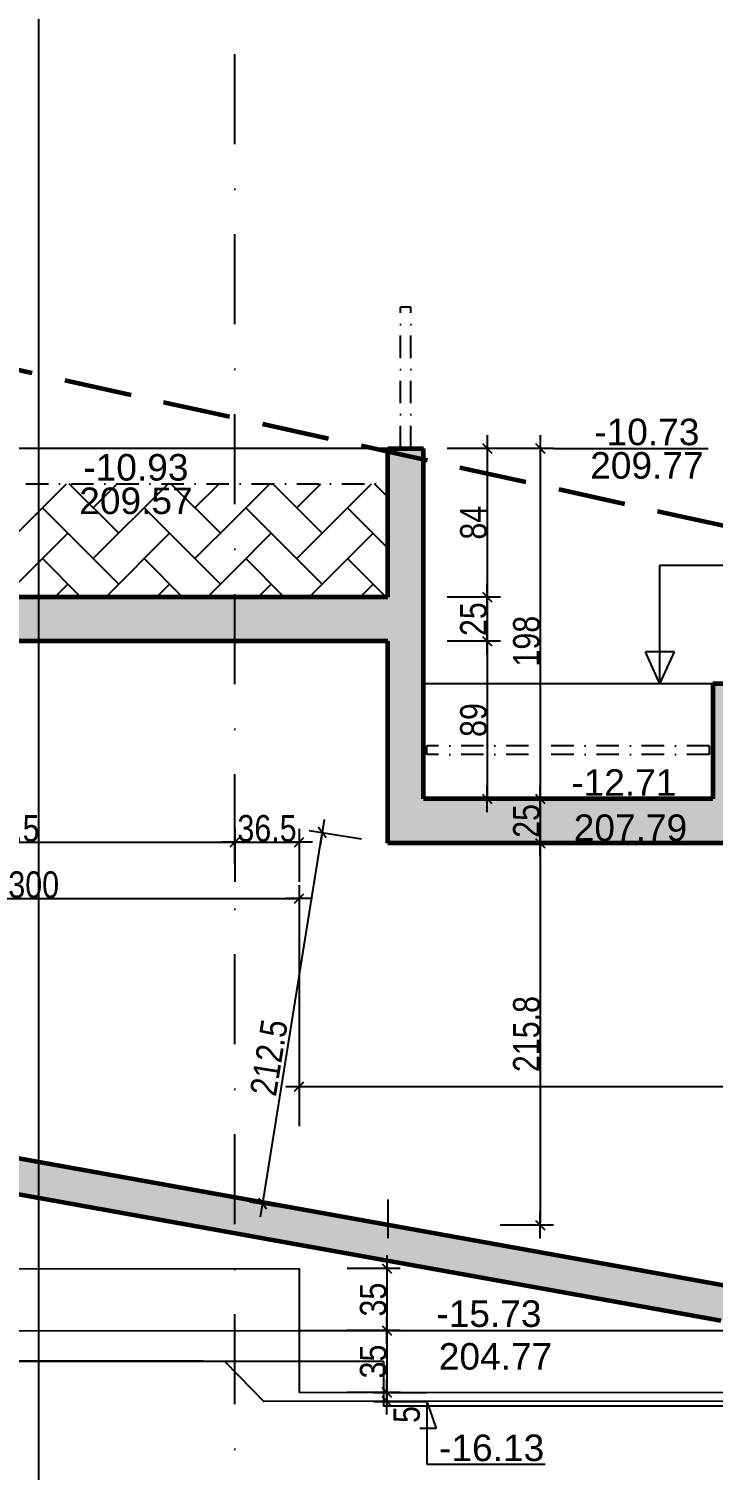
# Model space of a CAD drawing. Header units: millimetres. Extents: x 11663 to 22207, y 4553 to 8762.
# Drawn here: x 17033 to 17420, y 7253 to 8067 of the extents above; entities that cross this region are included whole.
import ezdxf

# ---------------------------------------------------------------- set-up
doc = ezdxf.new("R2010")
doc.units = ezdxf.units.MM
doc.linetypes.add('CACHEX2', pattern=[19.05, 12.7, -6.35])
doc.linetypes.add('TIRETPTX2', pattern=[50.8, 25.4, -12.7, 0, -12.7])
for name, color, linetype in [('01_cote_gen', 4, 'Continuous'), ('01_linteaux', 2, 'Continuous'), ('01_poch_BN', 9, 'Continuous'), ('01_poch_murs', 253, 'Continuous'), ('01_texte', 230, 'Continuous'), ('AA_COTES', 2, 'Continuous')]:
    doc.layers.add(name, color=color, linetype=linetype)
doc.layers.add('01_murs_coup', color=5, linetype='Continuous', lineweight=60)
doc.styles.add('MATTE_TXT', font='arial.ttf')
doc.styles.add('STYLE2', font='ARIALN.TTF')
doc.dimstyles.new('JB50', dxfattribs={"dimscale": 0.1, "dimtxt": 150, "dimasz": 15, "dimexe": 0.1, "dimexo": 0.1, "dimgap": 0.09, "dimtad": 1, "dimdec": 1, "dimdsep": 46, "dimtxsty": 'STYLE2', "dimblk1": 'BOND_G', "dimblk2": 'BOND_D', "dimsah": 1, "dimcen": 1.5, "dimdle": 0.01, "dimse1": 1, "dimse2": 1, "dimclrd": 4, "dimclre": 2, "dimclrt": 6, "dimazin": 2, "dimtfac": 2.333333, "dimtdec": 1, "dimtix": 1, "dimtmove": 2, "dimatfit": 3, "dimldrblk": 'BOND_G', "dimfxl": 1, "dimtolj": 1, "dimtzin": 0, "dimarcsym": 0})
pattern_1 = [(45, (0, 5785.036), (3e-15, 28.73682), [60.96, -20.32]), (135, (14.368, 5799.404), (3e-15, 28.73682), [60.96, -20.32])]

# ---------------------------------------------------------------- blocks, each defined once
blk = doc.blocks.new('BOND_G')
at = {"layer": 'AA_COTES', "color": 0}
for p, q in [((0, -5), (0, 15)), ((5, 0), (-5, 0)), ((1.77, 1.77), (-1.77, -1.77))]:
    blk.add_line(p, q, dxfattribs=at)
blk = doc.blocks.new('BOND_D')
at = {"layer": 'AA_COTES', "color": 0}
for p, q in [((5, 0), (-5, 0)), ((-1.77, -1.77), (1.77, 1.77)), ((0, 5), (0, -15))]:
    blk.add_line(p, q, dxfattribs=at)
blk = doc.blocks.new('*D128')
at = {"layer": '01_cote_gen', "color": 4, "lineweight": -2, "transparency": 16777216}
blk.add_line((16887.55, 7575.93), (17184.55, 7575.93), dxfattribs=at)
at = {"layer": 'Defpoints', "color": 0, "transparency": 16777216}
for p in [(17186.05, 7575.93), (16886.05, 7421.63), (17186.05, 7366.77)]:
    blk.add_point(p, dxfattribs=at)
at = {"layer": '01_cote_gen', "color": 4, "lineweight": -2, "transparency": 16777216, "xscale": 1.5, "yscale": 1.5, "zscale": 1.5, "rotation": 180}
blk.add_blockref('BOND_G', (16886.05, 7575.93), dxfattribs=at)
at = {"layer": '01_cote_gen', "color": 4, "lineweight": -2, "transparency": 16777216, "xscale": 1.5, "yscale": 1.5, "zscale": 1.5}
blk.add_blockref('BOND_D', (17186.05, 7575.93), dxfattribs=at)
at = {"layer": '01_cote_gen', "color": 6, "transparency": 16777216, "insert": (17036.05, 7583.59), "char_height": 15, "attachment_point": 5, "style": 'STYLE2'}
blk.add_mtext('\\A1;300', dxfattribs=at)
blk = doc.blocks.new('*D43')
at = {"layer": '01_cote_gen', "color": 4, "lineweight": -2, "transparency": 16777216}
blk.add_line((17187.55, 7469.66), (18011.45, 7469.66), dxfattribs=at)
at = {"layer": 'Defpoints', "color": 0, "transparency": 16777216}
for p in [(18012.95, 7469.66), (17186.05, 7291.51), (18012.95, 7256.88)]:
    blk.add_point(p, dxfattribs=at)
at = {"layer": '01_cote_gen', "color": 4, "lineweight": -2, "transparency": 16777216, "xscale": 1.5, "yscale": 1.5, "zscale": 1.5, "rotation": 180}
blk.add_blockref('BOND_G', (17186.05, 7469.66), dxfattribs=at)
at = {"layer": '01_cote_gen', "color": 4, "lineweight": -2, "transparency": 16777216, "xscale": 1.5, "yscale": 1.5, "zscale": 1.5}
blk.add_blockref('BOND_D', (18012.95, 7469.66), dxfattribs=at)
at = {"layer": '01_cote_gen', "color": 6, "transparency": 16777216, "insert": (17599.5, 7477.33), "char_height": 15, "attachment_point": 5, "style": 'STYLE2'}
blk.add_mtext('\\A1;826.9', dxfattribs=at)
blk = doc.blocks.new('*D52')
at = {"layer": '01_cote_gen', "color": 4, "lineweight": -2, "transparency": 16777216}
blk.add_line((17151.15, 7607.75), (17184.55, 7607.75), dxfattribs=at)
at = {"layer": 'Defpoints', "color": 0, "transparency": 16777216}
for p in [(17186.05, 7607.75), (17149.65, 7585.25), (17186.05, 7585.25)]:
    blk.add_point(p, dxfattribs=at)
at = {"layer": '01_cote_gen', "color": 4, "lineweight": -2, "transparency": 16777216, "xscale": 1.5, "yscale": 1.5, "zscale": 1.5, "rotation": 180}
blk.add_blockref('BOND_G', (17149.65, 7607.75), dxfattribs=at)
at = {"layer": '01_cote_gen', "color": 4, "lineweight": -2, "transparency": 16777216, "xscale": 1.5, "yscale": 1.5, "zscale": 1.5}
blk.add_blockref('BOND_D', (17186.05, 7607.75), dxfattribs=at)
at = {"layer": '01_cote_gen', "color": 6, "transparency": 16777216, "insert": (17167.85, 7615.42), "char_height": 15, "attachment_point": 5, "style": 'STYLE2'}
blk.add_mtext('\\A1;36.5', dxfattribs=at)
blk = doc.blocks.new('*D53')
at = {"layer": '01_cote_gen', "color": 4, "lineweight": -2, "transparency": 16777216}
blk.add_line((16887.55, 7607.75), (17148.15, 7607.75), dxfattribs=at)
at = {"layer": 'Defpoints', "color": 0, "transparency": 16777216}
for p in [(17149.65, 7607.75), (16886.05, 7600.25), (17149.65, 7585.25)]:
    blk.add_point(p, dxfattribs=at)
at = {"layer": '01_cote_gen', "color": 4, "lineweight": -2, "transparency": 16777216, "xscale": 1.5, "yscale": 1.5, "zscale": 1.5, "rotation": 180}
blk.add_blockref('BOND_G', (16886.05, 7607.75), dxfattribs=at)
at = {"layer": '01_cote_gen', "color": 4, "lineweight": -2, "transparency": 16777216, "xscale": 1.5, "yscale": 1.5, "zscale": 1.5}
blk.add_blockref('BOND_D', (17149.65, 7607.75), dxfattribs=at)
at = {"layer": '01_cote_gen', "color": 6, "transparency": 16777216, "insert": (17017.85, 7615.42), "char_height": 15, "attachment_point": 5, "style": 'STYLE2'}
blk.add_mtext('\\A1;263.5', dxfattribs=at)
blk = doc.blocks.new('*D68')
at = {"layer": '01_cote_gen', "color": 4, "lineweight": -2, "transparency": 16777216}
blk.add_line((17235.58, 7365.27), (17235.58, 7333.27), dxfattribs=at)
at = {"layer": 'Defpoints', "color": 0, "transparency": 16777216}
for p in [(17186.05, 7366.77), (17186.05, 7331.77), (17235.58, 7331.77)]:
    blk.add_point(p, dxfattribs=at)
at = {"layer": '01_cote_gen', "color": 4, "lineweight": -2, "transparency": 16777216, "xscale": 1.5, "yscale": 1.5, "zscale": 1.5}
for name, p, rotation in [('BOND_G', (17235.58, 7366.77), 90), ('BOND_D', (17235.58, 7331.77), 270)]:
    blk.add_blockref(name, p, dxfattribs=dict(at, rotation=rotation))
at = {"layer": '01_cote_gen', "color": 6, "transparency": 16777216, "insert": (17227.91, 7349.27), "char_height": 15, "attachment_point": 5, "rotation": 90, "style": 'STYLE2'}
blk.add_mtext('\\A1;35', dxfattribs=at)
blk = doc.blocks.new('*D69')
at = {"layer": '01_cote_gen', "color": 4, "lineweight": -2, "transparency": 16777216}
blk.add_line((17235.58, 7330.28), (17235.58, 7298.28), dxfattribs=at)
at = {"layer": 'Defpoints', "color": 0, "transparency": 16777216}
for p in [(17221.77, 7331.78), (17226.02, 7296.78), (17235.58, 7296.78)]:
    blk.add_point(p, dxfattribs=at)
at = {"layer": '01_cote_gen', "color": 4, "lineweight": -2, "transparency": 16777216, "xscale": 1.5, "yscale": 1.5, "zscale": 1.5}
for name, p, rotation in [('BOND_G', (17235.58, 7331.78), 90), ('BOND_D', (17235.58, 7296.78), 270)]:
    blk.add_blockref(name, p, dxfattribs=dict(at, rotation=rotation))
at = {"layer": '01_cote_gen', "color": 6, "transparency": 16777216, "insert": (17227.91, 7314.28), "char_height": 15, "attachment_point": 5, "rotation": 90, "style": 'STYLE2'}
blk.add_mtext('\\A1;35', dxfattribs=at)
blk = doc.blocks.new('*D70')
at = {"layer": '01_cote_gen', "color": 4, "lineweight": -2, "transparency": 16777216}
blk.add_line((17235.58, 7293.28), (17235.58, 7295.28), dxfattribs=at)
at = {"layer": 'Defpoints', "color": 0, "transparency": 16777216}
for p in [(17235.58, 7296.78), (17240.85, 7296.78), (17240.85, 7291.78)]:
    blk.add_point(p, dxfattribs=at)
at = {"layer": '01_cote_gen', "color": 4, "lineweight": -2, "transparency": 16777216, "xscale": 1.5, "yscale": 1.5, "zscale": 1.5}
for name, p, rotation in [('BOND_D', (17235.58, 7296.78), 90), ('BOND_G', (17235.58, 7291.78), 270)]:
    blk.add_blockref(name, p, dxfattribs=dict(at, rotation=rotation))
at = {"layer": '01_cote_gen', "color": 6, "transparency": 16777216, "insert": (17246.79, 7284.33), "char_height": 15, "attachment_point": 5, "rotation": 90, "style": 'STYLE2'}
blk.add_mtext('\\A1;5', dxfattribs=at)
blk = doc.blocks.new('*D162')
at = {"layer": '01_cote_gen', "color": 4, "lineweight": -2, "transparency": 16777216}
blk.add_line((17292.2, 7828.7), (17292.2, 7747.7), dxfattribs=at)
at = {"layer": 'Defpoints', "color": 0, "transparency": 16777216}
for p in [(17256.18, 7830.2), (17236.18, 7746.2), (17292.2, 7746.2)]:
    blk.add_point(p, dxfattribs=at)
at = {"layer": '01_cote_gen', "color": 4, "lineweight": -2, "transparency": 16777216, "xscale": 1.5, "yscale": 1.5, "zscale": 1.5}
for name, p, rotation in [('BOND_G', (17292.2, 7830.2), 90), ('BOND_D', (17292.2, 7746.2), 270)]:
    blk.add_blockref(name, p, dxfattribs=dict(at, rotation=rotation))
at = {"layer": '01_cote_gen', "color": 6, "transparency": 16777216, "insert": (17284.53, 7788.2), "char_height": 15, "attachment_point": 5, "rotation": 90, "style": 'STYLE2'}
blk.add_mtext('\\A1;84', dxfattribs=at)
blk = doc.blocks.new('*D163')
at = {"layer": '01_cote_gen', "color": 4, "lineweight": -2, "transparency": 16777216}
blk.add_line((17292.2, 7744.7), (17292.2, 7722.7), dxfattribs=at)
at = {"layer": 'Defpoints', "color": 0, "transparency": 16777216}
for p in [(17269.7, 7746.2), (17236.18, 7721.2), (17292.2, 7721.2)]:
    blk.add_point(p, dxfattribs=at)
at = {"layer": '01_cote_gen', "color": 4, "lineweight": -2, "transparency": 16777216, "xscale": 1.5, "yscale": 1.5, "zscale": 1.5}
for name, p, rotation in [('BOND_G', (17292.2, 7746.2), 90), ('BOND_D', (17292.2, 7721.2), 270)]:
    blk.add_blockref(name, p, dxfattribs=dict(at, rotation=rotation))
at = {"layer": '01_cote_gen', "color": 6, "transparency": 16777216, "insert": (17284.53, 7733.7), "char_height": 15, "attachment_point": 5, "rotation": 90, "style": 'STYLE2'}
blk.add_mtext('\\A1;25', dxfattribs=at)
blk = doc.blocks.new('*D164')
at = {"layer": '01_cote_gen', "color": 4, "lineweight": -2, "transparency": 16777216}
blk.add_line((17292.2, 7719.7), (17292.2, 7633.7), dxfattribs=at)
at = {"layer": 'Defpoints', "color": 0, "transparency": 16777216}
for p in [(17273.29, 7721.2), (17273.29, 7632.2), (17292.2, 7632.2)]:
    blk.add_point(p, dxfattribs=at)
at = {"layer": '01_cote_gen', "color": 4, "lineweight": -2, "transparency": 16777216, "xscale": 1.5, "yscale": 1.5, "zscale": 1.5}
for name, p, rotation in [('BOND_G', (17292.2, 7721.2), 90), ('BOND_D', (17292.2, 7632.2), 270)]:
    blk.add_blockref(name, p, dxfattribs=dict(at, rotation=rotation))
at = {"layer": '01_cote_gen', "color": 6, "transparency": 16777216, "insert": (17284.53, 7676.7), "char_height": 15, "attachment_point": 5, "rotation": 90, "style": 'STYLE2'}
blk.add_mtext('\\A1;89', dxfattribs=at)
blk = doc.blocks.new('*D165')
at = {"layer": '01_cote_gen', "color": 4, "lineweight": -2, "transparency": 16777216}
blk.add_line((17322.12, 7828.7), (17322.12, 7633.7), dxfattribs=at)
at = {"layer": 'Defpoints', "color": 0, "transparency": 16777216}
for p in [(17299.7, 7830.2), (17322.12, 7632.2), (17337.91, 7632.2)]:
    blk.add_point(p, dxfattribs=at)
at = {"layer": '01_cote_gen', "color": 4, "lineweight": -2, "transparency": 16777216, "xscale": 1.5, "yscale": 1.5, "zscale": 1.5}
for name, p, rotation in [('BOND_G', (17322.12, 7830.2), 90), ('BOND_D', (17322.12, 7632.2), 270)]:
    blk.add_blockref(name, p, dxfattribs=dict(at, rotation=rotation))
at = {"layer": '01_cote_gen', "color": 6, "transparency": 16777216, "insert": (17314.45, 7721.26), "char_height": 15, "attachment_point": 5, "rotation": 90, "style": 'STYLE2'}
blk.add_mtext('\\A1;198', dxfattribs=at)
blk = doc.blocks.new('*D167')
at = {"layer": '01_cote_gen', "color": 4, "lineweight": -2, "transparency": 16777216}
blk.add_line((17322.12, 7630.7), (17322.12, 7608.7), dxfattribs=at)
at = {"layer": 'Defpoints', "color": 0, "transparency": 16777216}
for p in [(17345.16, 7632.2), (17322.12, 7607.2), (17345.16, 7607.2)]:
    blk.add_point(p, dxfattribs=at)
at = {"layer": '01_cote_gen', "color": 4, "lineweight": -2, "transparency": 16777216, "xscale": 1.5, "yscale": 1.5, "zscale": 1.5}
for name, p, rotation in [('BOND_G', (17322.12, 7632.2), 90), ('BOND_D', (17322.12, 7607.2), 270)]:
    blk.add_blockref(name, p, dxfattribs=dict(at, rotation=rotation))
at = {"layer": '01_cote_gen', "color": 6, "transparency": 16777216, "insert": (17314.45, 7619.7), "char_height": 15, "attachment_point": 5, "rotation": 90, "style": 'STYLE2'}
blk.add_mtext('\\A1;25', dxfattribs=at)
blk = doc.blocks.new('*D179')
at = {"layer": '01_cote_gen', "color": 4, "lineweight": -2, "transparency": 16777216}
blk.add_line((17322.12, 7605.7), (17322.12, 7392.86), dxfattribs=at)
at = {"layer": 'Defpoints', "color": 0, "transparency": 16777216}
for p in [(17253.8, 7607.2), (17236.18, 7391.36), (17322.12, 7391.36)]:
    blk.add_point(p, dxfattribs=at)
at = {"layer": '01_cote_gen', "color": 4, "lineweight": -2, "transparency": 16777216, "xscale": 1.5, "yscale": 1.5, "zscale": 1.5}
for name, p, rotation in [('BOND_G', (17322.12, 7607.2), 90), ('BOND_D', (17322.12, 7391.36), 270)]:
    blk.add_blockref(name, p, dxfattribs=dict(at, rotation=rotation))
at = {"layer": '01_cote_gen', "color": 6, "transparency": 16777216, "insert": (17314.45, 7499.28), "char_height": 15, "attachment_point": 5, "rotation": 90, "style": 'STYLE2'}
blk.add_mtext('\\A1;215.8', dxfattribs=at)
blk = doc.blocks.new('*D180')
at = {"layer": '01_cote_gen', "color": 4, "lineweight": -2, "transparency": 16777216}
blk.add_line((17165.61, 7404.86), (17198.79, 7611.68), dxfattribs=at)
at = {"layer": 'Defpoints', "color": 0, "transparency": 16777216}
for p in [(17199.03, 7613.16), (17236.18, 7607.2), (17202.53, 7397.42)]:
    blk.add_point(p, dxfattribs=at)
at = {"layer": '01_cote_gen', "color": 4, "lineweight": -2, "transparency": 16777216, "xscale": 1.5, "yscale": 1.5, "zscale": 1.5}
for name, p, rotation in [('BOND_D', (17199.03, 7613.16), 80.88663477148569), ('BOND_G', (17165.37, 7403.38), 260.8866347714857)]:
    blk.add_blockref(name, p, dxfattribs=dict(at, rotation=rotation))
at = {"layer": '01_cote_gen', "color": 6, "transparency": 16777216, "insert": (17168.97, 7485.98), "char_height": 15, "attachment_point": 5, "rotation": 80.88663, "style": 'STYLE2'}
blk.add_mtext('\\A1;212.5', dxfattribs=at)

msp = doc.modelspace()

# ---------------------------------------------------------------- hatches: boundary and pattern name
at = {"layer": '01_poch_BN'}
h = msp.add_hatch(color=256, dxfattribs=at)
h.dxf.hatch_style = 1
h.paths.add_polyline_path([(16325.09, 8029.56), (16305.09, 8033.98), (16305.09, 8017.2), (15792.37, 8017.2), (15792.37, 8117.2), (15772.37, 8117.2), (15772.37, 8017.2), (15218.94, 8017.2), (15218.94, 8132.2), (15218.94, 8137.2), (15202.98, 8139.2), (15202.94, 8134.2), (15202.94, 7987.2), (16305.09, 7987.2), (16305.09, 7859.2), (16603.65, 7859.2), (16603.65, 7721.2), (17236.18, 7721.2), (17236.18, 7607.2), (18502.22, 7607.2), (18328.49, 7632.2), (17439.65, 7632.2), (17439.65, 7697.2), (17419.65, 7697.2), (17419.65, 7632.2), (17256.18, 7632.2), (17256.18, 7830.2), (17236.18, 7830.2), (17236.18, 7746.2), (16623.65, 7746.2), (16623.65, 7964.2), (16603.65, 7964.2), (16603.65, 7884.2), (16325.09, 7884.2)])
h.paths.add_polyline_path([(16325.09, 8137.2), (16305.09, 8137.2), (16305.09, 8033.98), (16325.09, 8029.56)], flags=17)
h.paths.add_polyline_path([(18803.65, 7697.2), (18787.65, 7697.2), (18787.65, 7632.2), (18328.49, 7632.2), (18502.22, 7607.2), (18787.65, 7607.2), (18787.65, 7566.13), (18803.65, 7563.83)])
h.paths.add_polyline_path([(18803.65, 7563.83), (18787.65, 7566.13), (18787.65, 7459.24), (18803.65, 7459.24)])
h.paths.add_polyline_path([(18046.95, 7357.2), (17425.99, 7357.2), (15719.99, 7664.2), (15202.94, 7664.2), (15202.94, 7644.2), (15718.21, 7644.2), (17424.21, 7337.2), (18045.16, 7337.2), (18803.65, 7200.68), (18803.65, 7221)])
at = {"layer": '01_poch_murs'}
h = msp.add_hatch(dxfattribs=at)
h.set_pattern_fill('AR-HBONE', color=256, scale=0.2)
h.set_pattern_definition(pattern_1)
h.paths.add_polyline_path([(17149.65, 7810.2), (16623.65, 7810.2), (16623.65, 7746.2), (17149.65, 7746.2)])
h.paths.add_polyline_path([(16901.88, 7792.74), (16990.48, 7792.74), (16990.48, 7760.45), (16901.88, 7760.45)], flags=16)
h.paths.add_polyline_path([(16697.83, 7784.11), (16697.83, 7820.28), (16666.6, 7820.28), (16666.6, 7784.11)], flags=9)
h.paths.add_polyline_path([(16909.18, 7765.39), (16987.7, 7765.39), (16987.7, 7787.89), (16909.18, 7787.89)], flags=8)
h.paths.add_polyline_path([(16750.87, 7743.89), (16817.94, 7743.89), (16817.94, 7766.87), (16750.87, 7766.87)], flags=9)
h = msp.add_hatch(dxfattribs=at)
h.set_pattern_fill('AR-HBONE', color=256, scale=0.2)
h.set_pattern_definition(pattern_1)
h.paths.add_polyline_path([(17236.18, 7810.2), (17149.65, 7810.2), (17149.65, 7746.2), (17236.18, 7746.2)])

# ---------------------------------------------------------------- linework, layer by layer
at = {"color": 5, "elevation": 517158665.1, "flags": 128}
for points in [[(17233.7, 7314.2), (16971.51, 7314.2)], [(17233.7, 7314.2), (17233.7, 7289)], [(18019.48, 7289), (17233.7, 7289)]]:
    msp.add_lwpolyline(points, dxfattribs=at)
at = {"layer": '01_cote_gen'}
for p, q in [((17186.05, 7553.43), (17186.05, 7477.16)), ((17186.05, 7366.77), (17186.05, 7331.77))]:
    msp.add_line(p, q, dxfattribs=at)
at = {"layer": '01_linteaux', "linetype": 'TIRETPTX2', "ltscale": 2}
msp.add_line((17149.65, 6883.37), (17149.65, 8318.95), dxfattribs=at)
at = {"layer": '01_linteaux', "linetype": 'TIRETPTX2', "ltscale": 0.5}
for p, q in [((17249.18, 7910.03), (17243.18, 7910.03)), ((17243.18, 7830.2), (17243.18, 7910.03)), ((17249.18, 7830.2), (17249.18, 7910.03)), ((16623.65, 7810.2), (17236.18, 7810.2)), ((17417.65, 7662.2), (17258.18, 7662.2)), ((17258.18, 7657.2), (17258.18, 7662.2)), ((17417.65, 7657.2), (17258.18, 7657.2)), ((17417.65, 7662.2), (17417.65, 7657.2))]:
    msp.add_line(p, q, dxfattribs=at)
at = {"layer": '01_linteaux'}
for p, q in [((17236.18, 7830.2), (16625.57, 7830.2)), ((17419.65, 7697.2), (17256.18, 7697.2)), ((16886.05, 7366.63), (17186.05, 7366.77)), ((17186.05, 7366.77), (17186.05, 7331.77)), ((16886.05, 7331.63), (17186.05, 7331.77)), ((17186.05, 7331.77), (18012.95, 7332.14)), ((17186.05, 7331.77), (17186.05, 7296.77)), ((17131.73, 7314.43), (16878.09, 7314.39)), ((17143.99, 7314.2), (17166.05, 7291.77)), ((17186.05, 7296.77), (18012.95, 7297.14)), ((17938.88, 7291.88), (17166.05, 7291.77))]:
    msp.add_line(p, q, dxfattribs=at)
at = {"layer": '01_murs_coup'}
for p, q in [((17236.18, 7746.2), (17236.18, 7830.2)), ((17236.18, 7830.2), (17256.18, 7830.2)), ((17256.18, 7632.2), (17256.18, 7830.2)), ((17256.18, 7632.2), (17256.18, 7830.2)), ((17236.18, 7746.2), (16623.65, 7746.2)), ((17236.18, 7721.2), (16603.65, 7721.2)), ((17236.18, 7607.2), (17236.18, 7721.2)), ((17419.65, 7697.2), (17419.65, 7632.2)), ((17419.65, 7697.2), (17419.65, 7632.2)), ((17439.65, 7697.2), (17419.65, 7697.2)), ((17425.99, 7357.2), (15719.99, 7664.2)), ((17424.21, 7337.2), (15718.21, 7644.2)), ((17419.65, 7632.2), (17256.18, 7632.2)), ((18787.65, 7607.2), (17236.18, 7607.2))]:
    msp.add_line(p, q, dxfattribs=at)
at = {"layer": '01_murs_coup', "linetype": 'CACHEX2', "ltscale": 3}
msp.add_lwpolyline([(13488.03, 8634.48), (13898.28, 8541.2), (15673.02, 8173.2), (16272.36, 8041.2), (17563.17, 7756.2), (17904.59, 7693.2), (19739.17, 7429.2), (20425.52, 7322.2), (21080.46, 7223.33)], dxfattribs=at)
at = {"layer": '01_poch_BN'}
msp.add_line((17038.68, 8260.69), (17038.68, 6937.68), dxfattribs=at)
at = {"layer": '01_texte'}
for p, q in [((17329.62, 7830.2), (17417.06, 7830.2)), ((17389.83, 7697.2), (17389.83, 7764.25)), ((17389.83, 7764.25), (17614.13, 7764.25)), ((17389.83, 7697.2), (17381.63, 7715.22)), ((17398.02, 7715.22), (17381.63, 7715.22)), ((17389.83, 7697.2), (17398.02, 7715.22)), ((17236.18, 7405.9), (17236.18, 7383.93)), ((17258.08, 7291.78), (17263.36, 7276.46)), ((17258.08, 7291.78), (17258.08, 7256.33)), ((17263.36, 7276.46), (17254.24, 7276.46)), ((17258.08, 7256.33), (17324.89, 7256.33))]:
    msp.add_line(p, q, dxfattribs=at)

# ---------------------------------------------------------------- texts
at = {"layer": '01_texte', "style": 'MATTE_TXT'}
for s, p in [('-10.73', (17352.72, 7831.98)), ('-10.93', (17064.08, 7811.98)), ('209.77', (17350.41, 7813.07)), ('209.57', (17061.77, 7793.07)), ('-12.71', (17339.74, 7633.89)), ('207.79', (17341.12, 7608.35)), ('-15.73', (17263.5, 7333.83)), ('204.77', (17264.88, 7309.69)), ('-16.13', (17265.03, 7258.01))]:
    msp.add_text(s, height=15, dxfattribs=at).set_placement(p)

# ---------------------------------------------------------------- dimensions: what is measured, and where the dimension line sits
at = {"layer": '01_cote_gen'}
for base, p1, p2, picture, middle in [((17292.2, 7746.2), (17256.18, 7830.2), (17236.18, 7746.2), '*D162', (17284.53, 7788.2)), ((17292.2, 7721.2), (17269.7, 7746.2), (17236.18, 7721.2), '*D163', (17284.53, 7733.7)), ((17292.2, 7632.2), (17273.29, 7721.2), (17273.29, 7632.2), '*D164', (17284.53, 7676.7)), ((17322.12, 7607.2), (17345.16, 7632.2), (17345.16, 7607.2), '*D167', (17314.45, 7619.7)), ((17322.12, 7391.36), (17253.8, 7607.2), (17236.18, 7391.36), '*D179', (17314.45, 7499.28)), ((17235.58, 7331.77), (17186.05, 7366.77), (17186.05, 7331.77), '*D68', (17227.91, 7349.27)), ((17235.58, 7296.78), (17221.77, 7331.78), (17226.02, 7296.78), '*D69', (17227.91, 7314.28))]:
    dim = msp.add_linear_dim(base=base, p1=p1, p2=p2, angle=90, dimstyle='JB50', dxfattribs=at)
    dim.commit()
    dim.dimension.update_dxf_attribs({"geometry": picture, "text_midpoint": middle})
for base, p1, p2, angle, picture, middle, dimtype in [((17322.12, 7632.2), (17299.7, 7830.2), (17337.91, 7632.2), 90, '*D165', (17314.45, 7721.26), 160), ((17199.03, 7613.16), (17202.53, 7397.42), (17236.18, 7607.2), 80.88663, '*D180', (17168.97, 7485.98), 161), ((17235.58, 7296.78), (17240.85, 7291.78), (17240.85, 7296.78), 90, '*D70', (17246.79, 7284.33), 160)]:
    dim = msp.add_linear_dim(base=base, p1=p1, p2=p2, angle=angle, dimstyle='JB50', dxfattribs=at)
    dim.commit()
    dim.dimension.update_dxf_attribs({"geometry": picture, "text_midpoint": middle, "dimtype": dimtype})
for base, p1, p2, text, picture, middle in [((17149.65, 7607.75), (16886.05, 7600.25), (17149.65, 7585.25), '263.5', '*D53', (17017.85, 7615.42)), ((17186.05, 7607.75), (17149.65, 7585.25), (17186.05, 7585.25), '36.5', '*D52', (17167.85, 7615.42))]:
    dim = msp.add_linear_dim(base=base, p1=p1, p2=p2, text=text, dimstyle='JB50', dxfattribs=at)
    dim.commit()
    dim.dimension.update_dxf_attribs({"geometry": picture, "text_midpoint": middle})
for base, p1, p2, picture, middle in [((17186.05, 7575.93), (16886.05, 7421.63), (17186.05, 7366.77), '*D128', (17036.05, 7583.59)), ((18012.95, 7469.66), (17186.05, 7291.51), (18012.95, 7256.88), '*D43', (17599.5, 7477.33))]:
    dim = msp.add_linear_dim(base=base, p1=p1, p2=p2, dimstyle='JB50', dxfattribs=at)
    dim.commit()
    dim.dimension.update_dxf_attribs({"geometry": picture, "text_midpoint": middle})

doc.saveas('drawing.dxf')
